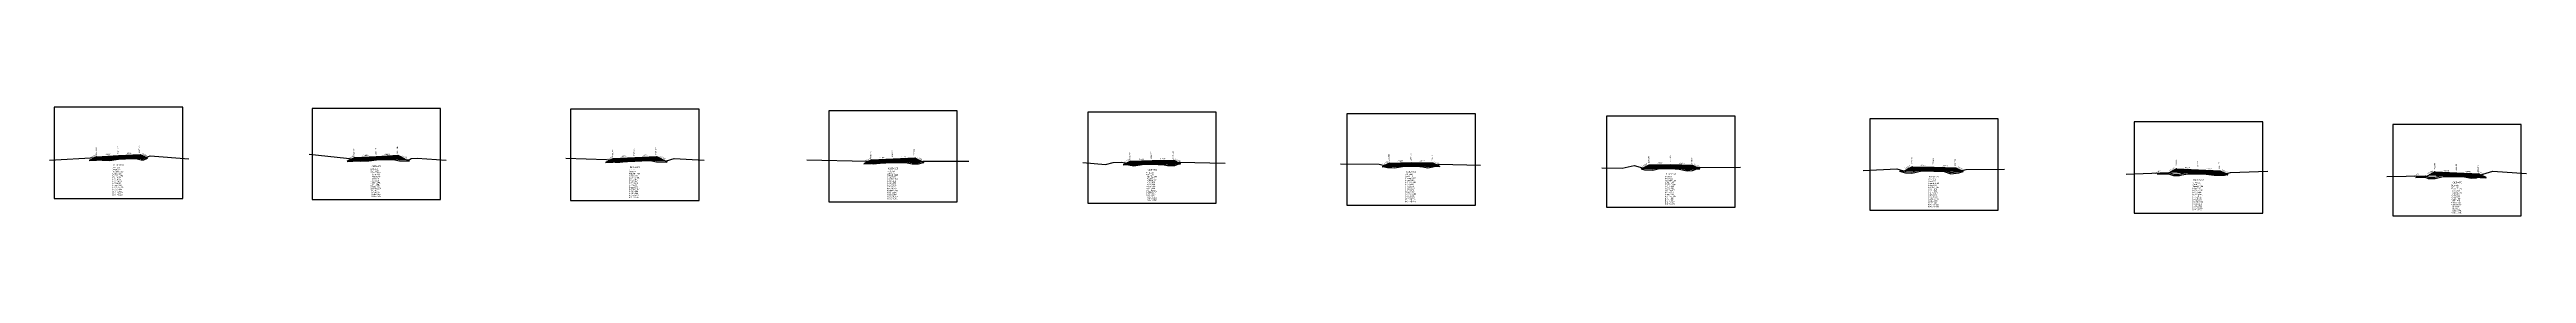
# Model space of a CAD drawing. Extents: x -7 to 78429, y 1189 to 1262.
# Drawn here: x 47236 to 47809, y 1224 to 1249 of the extents above; entities that cross this region are included whole.
import ezdxf
from ezdxf.enums import TextEntityAlignment as Align

# ---------------------------------------------------------------- set-up
doc = ezdxf.new("R2010")
doc.units = 0

msp = doc.modelspace()

# ---------------------------------------------------------------- linework, layer by layer
at = {"layer": 'A4_BORDER', "color": 7}
for points in [[(47237.439, 1227.829), (47267.139, 1227.829), (47267.139, 1248.829), (47237.439, 1248.829), (47237.439, 1227.829)], [(47297.043, 1227.563), (47326.743, 1227.563), (47326.743, 1248.563), (47297.043, 1248.563), (47297.043, 1227.563)], [(47356.805, 1227.349), (47386.505, 1227.349), (47386.505, 1248.349), (47356.805, 1248.349), (47356.805, 1227.349)], [(47416.526, 1227.033), (47446.226, 1227.033), (47446.226, 1248.033), (47416.526, 1248.033), (47416.526, 1227.033)], [(47476.389, 1226.707), (47506.089, 1226.707), (47506.089, 1247.707), (47476.389, 1247.707), (47476.389, 1226.707)], [(47536.307, 1226.281), (47566.007, 1226.281), (47566.007, 1247.281), (47536.307, 1247.281), (47536.307, 1226.281)], [(47596.333, 1225.767), (47626.033, 1225.767), (47626.033, 1246.767), (47596.333, 1246.767), (47596.333, 1225.767)], [(47657.201, 1225.14), (47686.901, 1225.14), (47686.901, 1246.14), (47657.201, 1246.14), (47657.201, 1225.14)], [(47718.322, 1224.431), (47748.022, 1224.431), (47748.022, 1245.431), (47718.322, 1245.431), (47718.322, 1224.431)], [(47778.086, 1223.809), (47807.786, 1223.809), (47807.786, 1244.809), (47778.086, 1244.809), (47778.086, 1223.809)]]:
    msp.add_lwpolyline(points, dxfattribs=at)
at = {"layer": 'CLEAR_GROUND', "color": 8}
for points in [[(47246.125, 1236.85), (47247.156, 1236.909), (47248.504, 1236.629), (47250.204, 1236.575), (47252.323, 1236.854), (47255.009, 1237.042), (47256.568, 1236.901), (47257.509, 1236.728), (47258.133, 1236.729), (47259.01, 1237.051)], [(47305.825, 1236.704), (47307.113, 1236.565), (47308.291, 1236.413), (47310.166, 1236.442), (47311.917, 1236.668), (47315.779, 1236.783), (47317.242, 1236.487), (47319.504, 1236.413)], [(47365.525, 1236.418), (47367.153, 1236.175), (47368.161, 1236.168), (47371.673, 1236.562), (47375.195, 1236.577), (47376.669, 1236.257), (47379.021, 1236.186), (47379.136, 1236.222)], [(47425.225, 1236.106), (47425.366, 1236.104), (47426.749, 1235.808), (47428.392, 1235.9), (47430.234, 1236.147), (47431.367, 1236.124), (47434.248, 1236.051), (47435.767, 1235.782), (47437.269, 1235.782), (47438.44, 1236.068), (47438.467, 1236.068)], [(47484.925, 1235.715), (47487.012, 1235.317), (47489.411, 1235.718), (47491.221, 1235.716), (47494.027, 1235.533), (47494.845, 1235.373), (47496.54, 1235.413), (47497.633, 1235.827), (47497.778, 1235.824)], [(47544.625, 1235.197), (47545.67, 1234.922), (47547.297, 1234.883), (47549.151, 1235.199), (47551.165, 1235.227), (47552.412, 1235.216), (47553.879, 1235.052), (47555.007, 1234.854), (47556.14, 1235.118), (47557.45, 1235.364)], [(47604.325, 1234.617), (47605.103, 1234.397), (47607.02, 1234.344), (47608.565, 1234.69), (47611.178, 1234.689), (47613.137, 1234.579), (47614.998, 1234.132), (47616.205, 1234.218), (47617.162, 1234.612), (47617.866, 1234.619)], [(47664.025, 1234.125), (47665.433, 1233.706), (47666.9, 1233.666), (47669.203, 1234.143), (47672.02, 1234.117), (47674.39, 1233.99), (47675.902, 1233.505), (47677.775, 1233.734), (47678.765, 1233.992)], [(47723.725, 1233.382), (47726.275, 1233.47), (47727.422, 1233.083), (47728.767, 1233.061), (47729.358, 1233.259), (47730.737, 1233.456), (47733.226, 1233.498), (47734.373, 1233.48), (47735.58, 1233.32), (47736.835, 1233.172), (47739.201, 1233.134), (47739.874, 1233.307)], [(47783.425, 1232.659), (47785.582, 1232.681), (47786.307, 1232.377), (47787.868, 1232.421), (47789.44, 1232.787), (47792.939, 1232.848), (47794.653, 1232.8), (47796.23, 1232.499), (47797.492, 1232.539), (47798.268, 1232.916), (47798.764, 1233.057)]]:
    msp.add_lwpolyline(points, dxfattribs=at)
at = {"layer": 'DESIGN_ROAD_TRIMMED', "color": 1}
for points in [[(47246.125, 1236.85), (47247.289, 1237.432), (47247.289, 1237.432), (47247.178, 1237.377), (47247.178, 1237.377), (47246.846, 1237.211), (47246.846, 1237.211), (47246.515, 1237.045), (47246.515, 1237.045), (47246.183, 1236.879), (47246.183, 1236.879), (47245.851, 1236.713), (47245.851, 1236.713), (47245.519, 1236.547), (47252.289, 1236.872), (47252.289, 1237.022), (47252.289, 1237.022), (47252.289, 1237.172), (47252.289, 1237.172), (47252.289, 1237.322), (47252.289, 1237.322), (47252.289, 1237.472), (47252.289, 1237.472), (47252.289, 1237.622), (47252.289, 1237.622), (47252.289, 1237.672), (47252.289, 1237.672), (47252.289, 1237.672), (47252.289, 1237.672), (47252.289, 1237.672), (47252.289, 1237.622), (47252.289, 1237.622), (47252.289, 1237.472), (47252.289, 1237.472), (47252.289, 1237.322), (47252.289, 1237.322), (47252.289, 1237.172), (47252.289, 1237.172), (47252.289, 1237.022), (47252.289, 1237.022), (47252.289, 1236.872), (47258.749, 1237.182), (47258.475, 1237.319), (47258.475, 1237.319), (47258.201, 1237.456), (47258.201, 1237.456), (47257.928, 1237.593), (47257.928, 1237.593), (47257.654, 1237.73), (47257.654, 1237.73), (47257.38, 1237.866), (47257.38, 1237.866), (47257.289, 1237.912), (47257.289, 1237.912), (47259.01, 1237.051)], [(47305.825, 1236.704), (47306.893, 1237.238), (47306.893, 1237.238), (47306.782, 1237.183), (47306.782, 1237.183), (47306.451, 1237.017), (47306.451, 1237.017), (47306.119, 1236.851), (47306.119, 1236.851), (47305.787, 1236.685), (47305.787, 1236.685), (47305.455, 1236.519), (47305.455, 1236.519), (47305.123, 1236.353), (47311.893, 1236.678), (47311.893, 1236.828), (47311.893, 1236.828), (47311.893, 1236.978), (47311.893, 1236.978), (47311.893, 1237.128), (47311.893, 1237.128), (47311.893, 1237.278), (47311.893, 1237.278), (47311.893, 1237.428), (47311.893, 1237.428), (47311.893, 1237.478), (47311.893, 1237.478), (47311.893, 1237.478), (47311.893, 1237.478), (47311.893, 1237.478), (47311.893, 1237.428), (47311.893, 1237.428), (47311.893, 1237.278), (47311.893, 1237.278), (47311.893, 1237.128), (47311.893, 1237.128), (47311.893, 1236.978), (47311.893, 1236.978), (47311.893, 1236.828), (47311.893, 1236.828), (47311.893, 1236.678), (47318.353, 1236.988), (47318.079, 1237.125), (47318.079, 1237.125), (47317.805, 1237.262), (47317.805, 1237.262), (47317.532, 1237.399), (47317.532, 1237.399), (47317.258, 1237.536), (47317.258, 1237.536), (47316.984, 1237.672), (47316.984, 1237.672), (47316.893, 1237.718), (47316.893, 1237.718), (47319.504, 1236.413)], [(47365.525, 1236.418), (47366.655, 1236.983), (47366.655, 1236.983), (47366.544, 1236.928), (47366.544, 1236.928), (47366.212, 1236.762), (47366.212, 1236.762), (47365.88, 1236.596), (47365.88, 1236.596), (47365.548, 1236.43), (47365.548, 1236.43), (47365.217, 1236.264), (47365.217, 1236.264), (47364.885, 1236.098), (47371.655, 1236.423), (47371.655, 1236.573), (47371.655, 1236.573), (47371.655, 1236.723), (47371.655, 1236.723), (47371.655, 1236.873), (47371.655, 1236.873), (47371.655, 1237.023), (47371.655, 1237.023), (47371.655, 1237.173), (47371.655, 1237.173), (47371.655, 1237.223), (47371.655, 1237.223), (47371.655, 1237.223), (47371.655, 1237.223), (47371.655, 1237.223), (47371.655, 1237.173), (47371.655, 1237.173), (47371.655, 1237.023), (47371.655, 1237.023), (47371.655, 1236.873), (47371.655, 1236.873), (47371.655, 1236.723), (47371.655, 1236.723), (47371.655, 1236.573), (47371.655, 1236.573), (47371.655, 1236.423), (47378.114, 1236.733), (47377.841, 1236.87), (47377.841, 1236.87), (47377.567, 1237.007), (47377.567, 1237.007), (47377.293, 1237.144), (47377.293, 1237.144), (47377.02, 1237.281), (47377.02, 1237.281), (47376.746, 1237.417), (47376.746, 1237.417), (47376.655, 1237.463), (47376.655, 1237.463), (47379.136, 1236.222)], [(47425.225, 1236.106), (47426.376, 1236.682), (47426.376, 1236.682), (47426.266, 1236.627), (47426.266, 1236.627), (47425.936, 1236.462), (47425.936, 1236.462), (47425.606, 1236.297), (47425.606, 1236.297), (47425.277, 1236.132), (47425.277, 1236.132), (47424.947, 1235.967), (47424.947, 1235.967), (47424.618, 1235.803), (47431.376, 1236.106), (47431.376, 1236.256), (47431.376, 1236.256), (47431.376, 1236.406), (47431.376, 1236.406), (47431.376, 1236.556), (47431.376, 1236.556), (47431.376, 1236.706), (47431.376, 1236.706), (47431.376, 1236.856), (47431.376, 1236.856), (47431.376, 1236.906), (47431.376, 1236.906), (47431.376, 1236.906), (47431.376, 1236.906), (47431.376, 1236.906), (47431.376, 1236.856), (47431.376, 1236.856), (47431.376, 1236.706), (47431.376, 1236.706), (47431.376, 1236.556), (47431.376, 1236.556), (47431.376, 1236.406), (47431.376, 1236.406), (47431.376, 1236.256), (47431.376, 1236.256), (47431.376, 1236.106), (47437.853, 1236.375), (47437.576, 1236.513), (47437.576, 1236.513), (47437.299, 1236.652), (47437.299, 1236.652), (47437.022, 1236.79), (47437.022, 1236.79), (47436.745, 1236.929), (47436.745, 1236.929), (47436.468, 1237.067), (47436.468, 1237.067), (47436.376, 1237.113), (47436.376, 1237.113), (47438.467, 1236.068)], [(47484.925, 1235.715), (47484.853, 1235.678), (47484.853, 1235.678), (47484.533, 1235.518), (47491.239, 1235.728), (47491.239, 1235.878), (47491.239, 1235.878), (47491.239, 1236.028), (47491.239, 1236.028), (47491.239, 1236.178), (47491.239, 1236.178), (47491.239, 1236.328), (47491.239, 1236.328), (47491.239, 1236.478), (47491.239, 1236.478), (47491.239, 1236.528), (47491.239, 1236.528), (47491.239, 1236.528), (47491.239, 1236.528), (47491.239, 1236.528), (47491.239, 1236.478), (47491.239, 1236.478), (47491.239, 1236.328), (47491.239, 1236.328), (47491.239, 1236.178), (47491.239, 1236.178), (47491.239, 1236.028), (47491.239, 1236.028), (47491.239, 1235.878), (47491.239, 1235.878), (47491.239, 1235.728), (47497.799, 1235.814), (47497.506, 1235.96), (47497.506, 1235.96), (47497.214, 1236.106), (47497.214, 1236.106), (47496.922, 1236.252), (47496.922, 1236.252), (47496.629, 1236.398), (47496.629, 1236.398), (47496.337, 1236.544), (47496.337, 1236.544), (47496.239, 1236.593), (47496.239, 1236.593), (47497.778, 1235.824)], [(47544.625, 1235.197), (47546.157, 1235.963), (47546.157, 1235.963), (47546.051, 1235.91), (47546.051, 1235.91), (47545.735, 1235.752), (47545.735, 1235.752), (47545.42, 1235.595), (47545.42, 1235.595), (47545.104, 1235.437), (47545.104, 1235.437), (47544.788, 1235.279), (47544.788, 1235.279), (47544.472, 1235.121), (47551.157, 1235.288), (47551.157, 1235.438), (47551.157, 1235.438), (47551.157, 1235.588), (47551.157, 1235.588), (47551.157, 1235.738), (47551.157, 1235.738), (47551.157, 1235.888), (47551.157, 1235.888), (47551.157, 1236.038), (47551.157, 1236.038), (47551.157, 1236.088), (47551.157, 1236.088), (47551.157, 1236.088), (47551.157, 1236.088), (47551.157, 1236.088), (47551.157, 1236.038), (47551.157, 1236.038), (47551.157, 1235.888), (47551.157, 1235.888), (47551.157, 1235.738), (47551.157, 1235.738), (47551.157, 1235.588), (47551.157, 1235.588), (47551.157, 1235.438), (47551.157, 1235.438), (47551.157, 1235.288), (47557.807, 1235.185), (47557.498, 1235.34), (47557.498, 1235.34), (47557.188, 1235.495), (47557.188, 1235.495), (47556.879, 1235.65), (47556.879, 1235.65), (47556.569, 1235.805), (47556.569, 1235.805), (47556.26, 1235.959), (47556.26, 1235.959), (47556.157, 1236.011), (47556.157, 1236.011), (47557.45, 1235.364)], [(47604.325, 1234.617), (47606.183, 1235.546), (47606.183, 1235.546), (47606.081, 1235.495), (47606.081, 1235.495), (47605.776, 1235.342), (47605.776, 1235.342), (47605.471, 1235.19), (47605.471, 1235.19), (47605.166, 1235.037), (47605.166, 1235.037), (47604.861, 1234.885), (47604.861, 1234.885), (47604.556, 1234.732), (47611.183, 1234.786), (47611.183, 1234.936), (47611.183, 1234.936), (47611.183, 1235.086), (47611.183, 1235.086), (47611.183, 1235.236), (47611.183, 1235.236), (47611.183, 1235.386), (47611.183, 1235.386), (47611.183, 1235.536), (47611.183, 1235.536), (47611.183, 1235.586), (47611.183, 1235.586), (47611.183, 1235.586), (47611.183, 1235.586), (47611.183, 1235.586), (47611.183, 1235.536), (47611.183, 1235.536), (47611.183, 1235.386), (47611.183, 1235.386), (47611.183, 1235.236), (47611.183, 1235.236), (47611.183, 1235.086), (47611.183, 1235.086), (47611.183, 1234.936), (47611.183, 1234.936), (47611.183, 1234.786), (47617.867, 1234.619), (47617.551, 1234.777), (47617.551, 1234.777), (47617.235, 1234.935), (47617.235, 1234.935), (47616.919, 1235.093), (47616.919, 1235.093), (47616.604, 1235.25), (47616.604, 1235.25), (47616.288, 1235.408), (47616.288, 1235.408), (47616.183, 1235.461), (47616.183, 1235.461), (47617.866, 1234.619)], [(47664.025, 1234.125), (47665.051, 1234.125), (47667.051, 1235.125), (47667.051, 1235.125), (47666.955, 1235.077), (47666.955, 1235.077), (47666.666, 1234.933), (47666.666, 1234.933), (47666.378, 1234.789), (47666.378, 1234.789), (47666.09, 1234.645), (47666.09, 1234.645), (47665.802, 1234.5), (47665.802, 1234.5), (47665.513, 1234.356), (47672.051, 1234.223), (47672.051, 1234.373), (47672.051, 1234.373), (47672.051, 1234.523), (47672.051, 1234.523), (47672.051, 1234.673), (47672.051, 1234.673), (47672.051, 1234.823), (47672.051, 1234.823), (47672.051, 1234.973), (47672.051, 1234.973), (47672.051, 1235.023), (47672.051, 1235.023), (47672.051, 1235.023), (47672.051, 1235.023), (47672.051, 1235.023), (47672.051, 1234.973), (47672.051, 1234.973), (47672.051, 1234.823), (47672.051, 1234.823), (47672.051, 1234.673), (47672.051, 1234.673), (47672.051, 1234.523), (47672.051, 1234.523), (47672.051, 1234.373), (47672.051, 1234.373), (47672.051, 1234.223), (47678.77, 1233.989), (47678.448, 1234.151), (47678.448, 1234.151), (47678.125, 1234.312), (47678.125, 1234.312), (47677.803, 1234.473), (47677.803, 1234.473), (47677.481, 1234.634), (47677.481, 1234.634), (47677.158, 1234.795), (47677.158, 1234.795), (47677.051, 1234.849), (47677.051, 1234.849), (47678.765, 1233.992)], [(47723.725, 1233.382), (47724.172, 1233.638), (47726.172, 1233.638), (47728.172, 1234.638), (47728.172, 1234.638), (47728.081, 1234.592), (47728.081, 1234.592), (47727.807, 1234.456), (47727.807, 1234.456), (47727.534, 1234.319), (47727.534, 1234.319), (47727.26, 1234.182), (47727.26, 1234.182), (47726.986, 1234.045), (47726.986, 1234.045), (47726.713, 1233.908), (47733.172, 1233.598), (47733.172, 1233.748), (47733.172, 1233.748), (47733.172, 1233.898), (47733.172, 1233.898), (47733.172, 1234.048), (47733.172, 1234.048), (47733.172, 1234.198), (47733.172, 1234.198), (47733.172, 1234.348), (47733.172, 1234.348), (47733.172, 1234.398), (47733.172, 1234.398), (47733.172, 1234.398), (47733.172, 1234.398), (47733.172, 1234.398), (47733.172, 1234.348), (47733.172, 1234.348), (47733.172, 1234.198), (47733.172, 1234.198), (47733.172, 1234.048), (47733.172, 1234.048), (47733.172, 1233.898), (47733.172, 1233.898), (47733.172, 1233.748), (47733.172, 1233.748), (47733.172, 1233.598), (47739.942, 1233.273), (47739.61, 1233.439), (47739.61, 1233.439), (47739.279, 1233.605), (47739.279, 1233.605), (47738.947, 1233.771), (47738.947, 1233.771), (47738.615, 1233.937), (47738.615, 1233.937), (47738.283, 1234.103), (47738.283, 1234.103), (47738.172, 1234.158), (47738.172, 1234.158), (47739.874, 1233.307)], [(47783.425, 1232.659), (47783.936, 1232.951), (47785.936, 1232.951), (47787.936, 1233.951), (47787.936, 1233.951), (47787.844, 1233.905), (47787.844, 1233.905), (47787.571, 1233.769), (47787.571, 1233.769), (47787.297, 1233.632), (47787.297, 1233.632), (47787.023, 1233.495), (47787.023, 1233.495), (47786.75, 1233.358), (47786.75, 1233.358), (47786.476, 1233.221), (47792.936, 1232.911), (47792.936, 1233.061), (47792.936, 1233.061), (47792.936, 1233.211), (47792.936, 1233.211), (47792.936, 1233.361), (47792.936, 1233.361), (47792.936, 1233.511), (47792.936, 1233.511), (47792.936, 1233.661), (47792.936, 1233.661), (47792.936, 1233.711), (47792.936, 1233.711), (47792.936, 1233.711), (47792.936, 1233.711), (47792.936, 1233.711), (47792.936, 1233.661), (47792.936, 1233.661), (47792.936, 1233.511), (47792.936, 1233.511), (47792.936, 1233.361), (47792.936, 1233.361), (47792.936, 1233.211), (47792.936, 1233.211), (47792.936, 1233.061), (47792.936, 1233.061), (47792.936, 1232.911), (47799.706, 1232.586), (47799.374, 1232.752), (47799.374, 1232.752), (47799.042, 1232.918), (47799.042, 1232.918), (47798.71, 1233.084), (47798.71, 1233.084), (47798.378, 1233.25), (47798.378, 1233.25), (47798.046, 1233.416), (47798.046, 1233.416), (47797.936, 1233.471), (47797.936, 1233.471), (47798.764, 1233.057)]]:
    msp.add_lwpolyline(points, dxfattribs=at)
at = {"layer": 'FINISHED_ROAD', "color": 2}
for points in [[(47247.289, 1237.432), (47247.289, 1237.432), (47252.289, 1237.672), (47257.289, 1237.912), (47257.289, 1237.912)], [(47306.893, 1237.238), (47306.893, 1237.238), (47311.893, 1237.478), (47316.893, 1237.718), (47316.893, 1237.718)], [(47366.655, 1236.983), (47366.655, 1236.983), (47371.655, 1237.223), (47376.655, 1237.463), (47376.655, 1237.463)], [(47426.376, 1236.682), (47426.376, 1236.682), (47431.376, 1236.906), (47436.376, 1237.113), (47436.376, 1237.113)], [(47486.239, 1236.372), (47486.239, 1236.372), (47491.239, 1236.528), (47496.239, 1236.593), (47496.239, 1236.593)], [(47546.157, 1235.963), (47546.157, 1235.963), (47551.157, 1236.088), (47556.157, 1236.011), (47556.157, 1236.011)], [(47606.183, 1235.546), (47606.183, 1235.546), (47611.183, 1235.586), (47616.183, 1235.461), (47616.183, 1235.461)], [(47665.051, 1234.125), (47667.051, 1235.125), (47667.051, 1235.125), (47672.051, 1235.023), (47677.051, 1234.849), (47677.051, 1234.849)], [(47724.172, 1233.638), (47726.172, 1233.638), (47728.172, 1234.638), (47728.172, 1234.638), (47733.172, 1234.398), (47738.172, 1234.158), (47738.172, 1234.158)], [(47783.936, 1232.951), (47785.936, 1232.951), (47787.936, 1233.951), (47787.936, 1233.951), (47792.936, 1233.711), (47797.936, 1233.471), (47797.936, 1233.471)]]:
    msp.add_lwpolyline(points, dxfattribs=at)
at = {"layer": 'LAYER_0', "color": 4}
for points in [[(47247.289, 1237.432), (47247.178, 1237.377), (47252.289, 1237.622), (47252.289, 1237.672)], [(47306.893, 1237.238), (47306.782, 1237.183), (47311.893, 1237.428), (47311.893, 1237.478)], [(47366.655, 1236.983), (47366.544, 1236.928), (47371.655, 1237.173), (47371.655, 1237.223)], [(47426.376, 1236.682), (47426.266, 1236.627), (47431.376, 1236.856), (47431.376, 1236.906)], [(47486.239, 1236.372), (47486.133, 1236.318), (47491.239, 1236.478), (47491.239, 1236.528)], [(47546.157, 1235.963), (47546.051, 1235.91), (47551.157, 1236.038), (47551.157, 1236.088)], [(47606.183, 1235.546), (47606.081, 1235.495), (47611.183, 1235.536), (47611.183, 1235.586)], [(47667.051, 1235.125), (47666.955, 1235.077), (47672.051, 1234.973), (47672.051, 1235.023)], [(47728.172, 1234.638), (47728.081, 1234.592), (47733.172, 1234.348), (47733.172, 1234.398)], [(47787.936, 1233.951), (47787.844, 1233.905), (47792.936, 1233.661), (47792.936, 1233.711)]]:
    msp.add_lwpolyline(points, dxfattribs=at)
at = {"layer": 'LAYER_1', "color": 4}
for points in [[(47247.178, 1237.377), (47246.846, 1237.211), (47252.289, 1237.472), (47252.289, 1237.622)], [(47306.782, 1237.183), (47306.451, 1237.017), (47311.893, 1237.278), (47311.893, 1237.428)], [(47366.544, 1236.928), (47366.212, 1236.762), (47371.655, 1237.023), (47371.655, 1237.173)], [(47426.266, 1236.627), (47425.936, 1236.462), (47431.376, 1236.706), (47431.376, 1236.856)], [(47486.133, 1236.318), (47485.813, 1236.158), (47491.239, 1236.328), (47491.239, 1236.478)], [(47546.051, 1235.91), (47545.735, 1235.752), (47551.157, 1235.888), (47551.157, 1236.038)], [(47606.081, 1235.495), (47605.776, 1235.342), (47611.183, 1235.386), (47611.183, 1235.536)], [(47666.955, 1235.077), (47666.666, 1234.933), (47672.051, 1234.823), (47672.051, 1234.973)], [(47728.081, 1234.592), (47727.807, 1234.456), (47733.172, 1234.198), (47733.172, 1234.348)], [(47787.844, 1233.905), (47787.571, 1233.769), (47792.936, 1233.511), (47792.936, 1233.661)]]:
    msp.add_lwpolyline(points, dxfattribs=at)
at = {"layer": 'LAYER_10', "color": 6}
for points in [[(47258.201, 1237.456), (47258.475, 1237.319), (47252.289, 1237.022), (47252.289, 1237.172)], [(47317.805, 1237.262), (47318.079, 1237.125), (47311.893, 1236.828), (47311.893, 1236.978)], [(47377.567, 1237.007), (47377.841, 1236.87), (47371.655, 1236.573), (47371.655, 1236.723)], [(47437.299, 1236.652), (47437.576, 1236.513), (47431.376, 1236.256), (47431.376, 1236.406)], [(47497.214, 1236.106), (47497.506, 1235.96), (47491.239, 1235.878), (47491.239, 1236.028)], [(47557.188, 1235.495), (47557.498, 1235.34), (47551.157, 1235.438), (47551.157, 1235.588)], [(47617.235, 1234.935), (47617.551, 1234.777), (47611.183, 1234.936), (47611.183, 1235.086)], [(47678.125, 1234.312), (47678.448, 1234.151), (47672.051, 1234.373), (47672.051, 1234.523)], [(47739.279, 1233.605), (47739.61, 1233.439), (47733.172, 1233.748), (47733.172, 1233.898)], [(47799.042, 1232.918), (47799.374, 1232.752), (47792.936, 1233.061), (47792.936, 1233.211)]]:
    msp.add_lwpolyline(points, dxfattribs=at)
at = {"layer": 'LAYER_11', "color": 6}
for points in [[(47258.475, 1237.319), (47258.749, 1237.182), (47252.289, 1236.872), (47252.289, 1237.022)], [(47318.079, 1237.125), (47318.353, 1236.988), (47311.893, 1236.678), (47311.893, 1236.828)], [(47377.841, 1236.87), (47378.114, 1236.733), (47371.655, 1236.423), (47371.655, 1236.573)], [(47437.576, 1236.513), (47437.853, 1236.375), (47431.376, 1236.106), (47431.376, 1236.256)], [(47497.506, 1235.96), (47497.799, 1235.814), (47491.239, 1235.728), (47491.239, 1235.878)], [(47557.498, 1235.34), (47557.807, 1235.185), (47551.157, 1235.288), (47551.157, 1235.438)], [(47617.551, 1234.777), (47617.867, 1234.619), (47611.183, 1234.786), (47611.183, 1234.936)], [(47678.448, 1234.151), (47678.77, 1233.989), (47672.051, 1234.223), (47672.051, 1234.373)], [(47739.61, 1233.439), (47739.942, 1233.273), (47733.172, 1233.598), (47733.172, 1233.748)], [(47799.374, 1232.752), (47799.706, 1232.586), (47792.936, 1232.911), (47792.936, 1233.061)]]:
    msp.add_lwpolyline(points, dxfattribs=at)
at = {"layer": 'LAYER_2', "color": 4}
for points in [[(47246.846, 1237.211), (47246.515, 1237.045), (47252.289, 1237.322), (47252.289, 1237.472)], [(47306.451, 1237.017), (47306.119, 1236.851), (47311.893, 1237.128), (47311.893, 1237.278)], [(47366.212, 1236.762), (47365.88, 1236.596), (47371.655, 1236.873), (47371.655, 1237.023)], [(47425.936, 1236.462), (47425.606, 1236.297), (47431.376, 1236.556), (47431.376, 1236.706)], [(47485.813, 1236.158), (47485.493, 1235.998), (47491.239, 1236.178), (47491.239, 1236.328)], [(47545.735, 1235.752), (47545.42, 1235.595), (47551.157, 1235.738), (47551.157, 1235.888)], [(47605.776, 1235.342), (47605.471, 1235.19), (47611.183, 1235.236), (47611.183, 1235.386)], [(47666.666, 1234.933), (47666.378, 1234.789), (47672.051, 1234.673), (47672.051, 1234.823)], [(47727.807, 1234.456), (47727.534, 1234.319), (47733.172, 1234.048), (47733.172, 1234.198)], [(47787.571, 1233.769), (47787.297, 1233.632), (47792.936, 1233.361), (47792.936, 1233.511)]]:
    msp.add_lwpolyline(points, dxfattribs=at)
at = {"layer": 'LAYER_3', "color": 4}
for points in [[(47246.515, 1237.045), (47246.183, 1236.879), (47252.289, 1237.172), (47252.289, 1237.322)], [(47306.119, 1236.851), (47305.787, 1236.685), (47311.893, 1236.978), (47311.893, 1237.128)], [(47365.88, 1236.596), (47365.548, 1236.43), (47371.655, 1236.723), (47371.655, 1236.873)], [(47425.606, 1236.297), (47425.277, 1236.132), (47431.376, 1236.406), (47431.376, 1236.556)], [(47485.493, 1235.998), (47485.173, 1235.838), (47491.239, 1236.028), (47491.239, 1236.178)], [(47545.42, 1235.595), (47545.104, 1235.437), (47551.157, 1235.588), (47551.157, 1235.738)], [(47605.471, 1235.19), (47605.166, 1235.037), (47611.183, 1235.086), (47611.183, 1235.236)], [(47666.378, 1234.789), (47666.09, 1234.645), (47672.051, 1234.523), (47672.051, 1234.673)], [(47727.534, 1234.319), (47727.26, 1234.182), (47733.172, 1233.898), (47733.172, 1234.048)], [(47787.297, 1233.632), (47787.023, 1233.495), (47792.936, 1233.211), (47792.936, 1233.361)]]:
    msp.add_lwpolyline(points, dxfattribs=at)
at = {"layer": 'LAYER_4', "color": 4}
for points in [[(47246.183, 1236.879), (47245.851, 1236.713), (47252.289, 1237.022), (47252.289, 1237.172)], [(47305.787, 1236.685), (47305.455, 1236.519), (47311.893, 1236.828), (47311.893, 1236.978)], [(47365.548, 1236.43), (47365.217, 1236.264), (47371.655, 1236.573), (47371.655, 1236.723)], [(47425.277, 1236.132), (47424.947, 1235.967), (47431.376, 1236.256), (47431.376, 1236.406)], [(47485.173, 1235.838), (47484.853, 1235.678), (47491.239, 1235.878), (47491.239, 1236.028)], [(47545.104, 1235.437), (47544.788, 1235.279), (47551.157, 1235.438), (47551.157, 1235.588)], [(47605.166, 1235.037), (47604.861, 1234.885), (47611.183, 1234.936), (47611.183, 1235.086)], [(47666.09, 1234.645), (47665.802, 1234.5), (47672.051, 1234.373), (47672.051, 1234.523)], [(47727.26, 1234.182), (47726.986, 1234.045), (47733.172, 1233.748), (47733.172, 1233.898)], [(47787.023, 1233.495), (47786.75, 1233.358), (47792.936, 1233.061), (47792.936, 1233.211)]]:
    msp.add_lwpolyline(points, dxfattribs=at)
at = {"layer": 'LAYER_5', "color": 4}
for points in [[(47245.851, 1236.713), (47245.519, 1236.547), (47252.289, 1236.872), (47252.289, 1237.022)], [(47305.455, 1236.519), (47305.123, 1236.353), (47311.893, 1236.678), (47311.893, 1236.828)], [(47365.217, 1236.264), (47364.885, 1236.098), (47371.655, 1236.423), (47371.655, 1236.573)], [(47424.947, 1235.967), (47424.618, 1235.803), (47431.376, 1236.106), (47431.376, 1236.256)], [(47484.853, 1235.678), (47484.533, 1235.518), (47491.239, 1235.728), (47491.239, 1235.878)], [(47544.788, 1235.279), (47544.472, 1235.121), (47551.157, 1235.288), (47551.157, 1235.438)], [(47604.861, 1234.885), (47604.556, 1234.732), (47611.183, 1234.786), (47611.183, 1234.936)], [(47665.802, 1234.5), (47665.513, 1234.356), (47672.051, 1234.223), (47672.051, 1234.373)], [(47726.986, 1234.045), (47726.713, 1233.908), (47733.172, 1233.598), (47733.172, 1233.748)], [(47786.75, 1233.358), (47786.476, 1233.221), (47792.936, 1232.911), (47792.936, 1233.061)]]:
    msp.add_lwpolyline(points, dxfattribs=at)
at = {"layer": 'LAYER_6', "color": 6}
for points in [[(47257.289, 1237.912), (47257.38, 1237.866), (47252.289, 1237.622), (47252.289, 1237.672)], [(47316.893, 1237.718), (47316.984, 1237.672), (47311.893, 1237.428), (47311.893, 1237.478)], [(47376.655, 1237.463), (47376.746, 1237.417), (47371.655, 1237.173), (47371.655, 1237.223)], [(47436.376, 1237.113), (47436.468, 1237.067), (47431.376, 1236.856), (47431.376, 1236.906)], [(47496.239, 1236.593), (47496.337, 1236.544), (47491.239, 1236.478), (47491.239, 1236.528)], [(47556.157, 1236.011), (47556.26, 1235.959), (47551.157, 1236.038), (47551.157, 1236.088)], [(47616.183, 1235.461), (47616.288, 1235.408), (47611.183, 1235.536), (47611.183, 1235.586)], [(47677.051, 1234.849), (47677.158, 1234.795), (47672.051, 1234.973), (47672.051, 1235.023)], [(47738.172, 1234.158), (47738.283, 1234.103), (47733.172, 1234.348), (47733.172, 1234.398)], [(47797.936, 1233.471), (47798.046, 1233.416), (47792.936, 1233.661), (47792.936, 1233.711)]]:
    msp.add_lwpolyline(points, dxfattribs=at)
at = {"layer": 'LAYER_7', "color": 6}
for points in [[(47257.38, 1237.866), (47257.654, 1237.73), (47252.289, 1237.472), (47252.289, 1237.622)], [(47316.984, 1237.672), (47317.258, 1237.536), (47311.893, 1237.278), (47311.893, 1237.428)], [(47376.746, 1237.417), (47377.02, 1237.281), (47371.655, 1237.023), (47371.655, 1237.173)], [(47436.468, 1237.067), (47436.745, 1236.929), (47431.376, 1236.706), (47431.376, 1236.856)], [(47496.337, 1236.544), (47496.629, 1236.398), (47491.239, 1236.328), (47491.239, 1236.478)], [(47556.26, 1235.959), (47556.569, 1235.805), (47551.157, 1235.888), (47551.157, 1236.038)], [(47616.288, 1235.408), (47616.604, 1235.25), (47611.183, 1235.386), (47611.183, 1235.536)], [(47677.158, 1234.795), (47677.481, 1234.634), (47672.051, 1234.823), (47672.051, 1234.973)], [(47738.283, 1234.103), (47738.615, 1233.937), (47733.172, 1234.198), (47733.172, 1234.348)], [(47798.046, 1233.416), (47798.378, 1233.25), (47792.936, 1233.511), (47792.936, 1233.661)]]:
    msp.add_lwpolyline(points, dxfattribs=at)
at = {"layer": 'LAYER_8', "color": 6}
for points in [[(47257.654, 1237.73), (47257.928, 1237.593), (47252.289, 1237.322), (47252.289, 1237.472)], [(47317.258, 1237.536), (47317.532, 1237.399), (47311.893, 1237.128), (47311.893, 1237.278)], [(47377.02, 1237.281), (47377.293, 1237.144), (47371.655, 1236.873), (47371.655, 1237.023)], [(47436.745, 1236.929), (47437.022, 1236.79), (47431.376, 1236.556), (47431.376, 1236.706)], [(47496.629, 1236.398), (47496.922, 1236.252), (47491.239, 1236.178), (47491.239, 1236.328)], [(47556.569, 1235.805), (47556.879, 1235.65), (47551.157, 1235.738), (47551.157, 1235.888)], [(47616.604, 1235.25), (47616.919, 1235.093), (47611.183, 1235.236), (47611.183, 1235.386)], [(47677.481, 1234.634), (47677.803, 1234.473), (47672.051, 1234.673), (47672.051, 1234.823)], [(47738.615, 1233.937), (47738.947, 1233.771), (47733.172, 1234.048), (47733.172, 1234.198)], [(47798.378, 1233.25), (47798.71, 1233.084), (47792.936, 1233.361), (47792.936, 1233.511)]]:
    msp.add_lwpolyline(points, dxfattribs=at)
at = {"layer": 'LAYER_9', "color": 6}
for points in [[(47257.928, 1237.593), (47258.201, 1237.456), (47252.289, 1237.172), (47252.289, 1237.322)], [(47317.532, 1237.399), (47317.805, 1237.262), (47311.893, 1236.978), (47311.893, 1237.128)], [(47377.293, 1237.144), (47377.567, 1237.007), (47371.655, 1236.723), (47371.655, 1236.873)], [(47437.022, 1236.79), (47437.299, 1236.652), (47431.376, 1236.406), (47431.376, 1236.556)], [(47496.922, 1236.252), (47497.214, 1236.106), (47491.239, 1236.028), (47491.239, 1236.178)], [(47556.879, 1235.65), (47557.188, 1235.495), (47551.157, 1235.588), (47551.157, 1235.738)], [(47616.919, 1235.093), (47617.235, 1234.935), (47611.183, 1235.086), (47611.183, 1235.236)], [(47677.803, 1234.473), (47678.125, 1234.312), (47672.051, 1234.523), (47672.051, 1234.673)], [(47738.947, 1233.771), (47739.279, 1233.605), (47733.172, 1233.898), (47733.172, 1234.048)], [(47798.71, 1233.084), (47799.042, 1232.918), (47792.936, 1233.211), (47792.936, 1233.361)]]:
    msp.add_lwpolyline(points, dxfattribs=at)
at = {"layer": 'NATURAL_GROUND', "color": 3}
for points in [[(47236.346, 1236.596), (47247.178, 1237.21), (47248.54, 1236.928), (47250.189, 1236.875), (47252.293, 1237.153), (47255.012, 1237.342), (47256.609, 1237.198), (47257.536, 1237.028), (47258.08, 1237.028), (47259.649, 1237.606), (47268.578, 1236.963)], [(47296.35, 1238.028), (47307.148, 1236.863), (47308.308, 1236.714), (47310.144, 1236.742), (47311.893, 1236.967), (47315.805, 1237.084), (47317.277, 1236.786), (47319.461, 1236.714), (47319.952, 1236.974), (47321.369, 1237.087), (47328.073, 1236.611)], [(47355.745, 1237.083), (47365.12, 1236.782), (47367.177, 1236.474), (47368.146, 1236.468), (47371.656, 1236.862), (47375.227, 1236.877), (47376.706, 1236.556), (47378.98, 1236.487), (47380.764, 1237.045), (47387.729, 1236.604)], [(47411.466, 1236.673), (47425.401, 1236.403), (47426.773, 1236.109), (47428.364, 1236.198), (47430.218, 1236.448), (47431.374, 1236.424), (47434.279, 1236.351), (47435.794, 1236.082), (47437.233, 1236.082), (47438.404, 1236.368), (47448.921, 1236.399)], [(47475.22, 1236.125), (47480.498, 1235.648), (47482.253, 1236.121), (47484.207, 1236.157), (47487.015, 1235.621), (47489.386, 1236.018), (47491.23, 1236.016), (47494.065, 1235.831), (47494.87, 1235.674), (47496.481, 1235.712), (47497.58, 1236.128), (47508.113, 1235.937)], [(47534.852, 1235.757), (47543.756, 1235.737), (47545.713, 1235.221), (47547.276, 1235.183), (47549.124, 1235.499), (47551.165, 1235.527), (47552.43, 1235.516), (47553.922, 1235.349), (47554.999, 1235.16), (47556.079, 1235.412), (47557.593, 1235.696), (47567.17, 1235.473)], [(47595.254, 1234.881), (47599.956, 1234.78), (47602.688, 1235.391), (47605.149, 1234.696), (47606.991, 1234.645), (47608.532, 1234.99), (47611.187, 1234.989), (47613.181, 1234.877), (47615.023, 1234.435), (47616.136, 1234.514), (47617.102, 1234.912), (47627.266, 1235.016)], [(47655.631, 1234.213), (47663.462, 1234.606), (47665.481, 1234.004), (47666.874, 1233.967), (47669.174, 1234.443), (47672.03, 1234.417), (47674.445, 1234.287), (47675.931, 1233.811), (47677.719, 1234.029), (47679.472, 1234.486), (47688.323, 1234.587)], [(47716.485, 1233.433), (47726.319, 1233.772), (47727.473, 1233.382), (47728.72, 1233.362), (47729.288, 1233.552), (47730.713, 1233.755), (47733.225, 1233.798), (47734.395, 1233.78), (47735.617, 1233.618), (47736.855, 1233.472), (47739.165, 1233.435), (47740.544, 1233.79), (47749.224, 1234.117)], [(47776.738, 1232.891), (47785.641, 1232.982), (47786.364, 1232.679), (47787.83, 1232.72), (47789.403, 1233.086), (47792.941, 1233.148), (47794.686, 1233.1), (47796.254, 1232.8), (47797.419, 1232.837), (47798.161, 1233.197), (47801.265, 1234.078), (47809.008, 1233.527)]]:
    msp.add_lwpolyline(points, dxfattribs=at)
at = {"layer": 'STRUCTURE_LEFT', "color": 4}
for points in [[(47247.289, 1237.432), (47247.178, 1237.377), (47247.178, 1237.377), (47246.846, 1237.211), (47246.846, 1237.211), (47246.515, 1237.045), (47246.515, 1237.045), (47246.183, 1236.879), (47246.183, 1236.879), (47245.851, 1236.713), (47245.851, 1236.713), (47245.519, 1236.547), (47252.289, 1236.872), (47252.289, 1237.022), (47252.289, 1237.022), (47252.289, 1237.172), (47252.289, 1237.172), (47252.289, 1237.322), (47252.289, 1237.322), (47252.289, 1237.472), (47252.289, 1237.472), (47252.289, 1237.622), (47252.289, 1237.622), (47252.289, 1237.672), (47252.289, 1237.672)], [(47306.893, 1237.238), (47306.782, 1237.183), (47306.782, 1237.183), (47306.451, 1237.017), (47306.451, 1237.017), (47306.119, 1236.851), (47306.119, 1236.851), (47305.787, 1236.685), (47305.787, 1236.685), (47305.455, 1236.519), (47305.455, 1236.519), (47305.123, 1236.353), (47311.893, 1236.678), (47311.893, 1236.828), (47311.893, 1236.828), (47311.893, 1236.978), (47311.893, 1236.978), (47311.893, 1237.128), (47311.893, 1237.128), (47311.893, 1237.278), (47311.893, 1237.278), (47311.893, 1237.428), (47311.893, 1237.428), (47311.893, 1237.478), (47311.893, 1237.478)], [(47366.655, 1236.983), (47366.544, 1236.928), (47366.544, 1236.928), (47366.212, 1236.762), (47366.212, 1236.762), (47365.88, 1236.596), (47365.88, 1236.596), (47365.548, 1236.43), (47365.548, 1236.43), (47365.217, 1236.264), (47365.217, 1236.264), (47364.885, 1236.098), (47371.655, 1236.423), (47371.655, 1236.573), (47371.655, 1236.573), (47371.655, 1236.723), (47371.655, 1236.723), (47371.655, 1236.873), (47371.655, 1236.873), (47371.655, 1237.023), (47371.655, 1237.023), (47371.655, 1237.173), (47371.655, 1237.173), (47371.655, 1237.223), (47371.655, 1237.223)], [(47426.376, 1236.682), (47426.266, 1236.627), (47426.266, 1236.627), (47425.936, 1236.462), (47425.936, 1236.462), (47425.606, 1236.297), (47425.606, 1236.297), (47425.277, 1236.132), (47425.277, 1236.132), (47424.947, 1235.967), (47424.947, 1235.967), (47424.618, 1235.803), (47431.376, 1236.106), (47431.376, 1236.256), (47431.376, 1236.256), (47431.376, 1236.406), (47431.376, 1236.406), (47431.376, 1236.556), (47431.376, 1236.556), (47431.376, 1236.706), (47431.376, 1236.706), (47431.376, 1236.856), (47431.376, 1236.856), (47431.376, 1236.906), (47431.376, 1236.906)], [(47486.239, 1236.372), (47486.133, 1236.318), (47486.133, 1236.318), (47485.813, 1236.158), (47485.813, 1236.158), (47485.493, 1235.998), (47485.493, 1235.998), (47485.173, 1235.838), (47485.173, 1235.838), (47484.853, 1235.678), (47484.853, 1235.678), (47484.533, 1235.518), (47491.239, 1235.728), (47491.239, 1235.878), (47491.239, 1235.878), (47491.239, 1236.028), (47491.239, 1236.028), (47491.239, 1236.178), (47491.239, 1236.178), (47491.239, 1236.328), (47491.239, 1236.328), (47491.239, 1236.478), (47491.239, 1236.478), (47491.239, 1236.528), (47491.239, 1236.528)], [(47546.157, 1235.963), (47546.051, 1235.91), (47546.051, 1235.91), (47545.735, 1235.752), (47545.735, 1235.752), (47545.42, 1235.595), (47545.42, 1235.595), (47545.104, 1235.437), (47545.104, 1235.437), (47544.788, 1235.279), (47544.788, 1235.279), (47544.472, 1235.121), (47551.157, 1235.288), (47551.157, 1235.438), (47551.157, 1235.438), (47551.157, 1235.588), (47551.157, 1235.588), (47551.157, 1235.738), (47551.157, 1235.738), (47551.157, 1235.888), (47551.157, 1235.888), (47551.157, 1236.038), (47551.157, 1236.038), (47551.157, 1236.088), (47551.157, 1236.088)], [(47606.183, 1235.546), (47606.081, 1235.495), (47606.081, 1235.495), (47605.776, 1235.342), (47605.776, 1235.342), (47605.471, 1235.19), (47605.471, 1235.19), (47605.166, 1235.037), (47605.166, 1235.037), (47604.861, 1234.885), (47604.861, 1234.885), (47604.556, 1234.732), (47611.183, 1234.786), (47611.183, 1234.936), (47611.183, 1234.936), (47611.183, 1235.086), (47611.183, 1235.086), (47611.183, 1235.236), (47611.183, 1235.236), (47611.183, 1235.386), (47611.183, 1235.386), (47611.183, 1235.536), (47611.183, 1235.536), (47611.183, 1235.586), (47611.183, 1235.586)], [(47667.051, 1235.125), (47666.955, 1235.077), (47666.955, 1235.077), (47666.666, 1234.933), (47666.666, 1234.933), (47666.378, 1234.789), (47666.378, 1234.789), (47666.09, 1234.645), (47666.09, 1234.645), (47665.802, 1234.5), (47665.802, 1234.5), (47665.513, 1234.356), (47672.051, 1234.223), (47672.051, 1234.373), (47672.051, 1234.373), (47672.051, 1234.523), (47672.051, 1234.523), (47672.051, 1234.673), (47672.051, 1234.673), (47672.051, 1234.823), (47672.051, 1234.823), (47672.051, 1234.973), (47672.051, 1234.973), (47672.051, 1235.023), (47672.051, 1235.023)], [(47728.172, 1234.638), (47728.081, 1234.592), (47728.081, 1234.592), (47727.807, 1234.456), (47727.807, 1234.456), (47727.534, 1234.319), (47727.534, 1234.319), (47727.26, 1234.182), (47727.26, 1234.182), (47726.986, 1234.045), (47726.986, 1234.045), (47726.713, 1233.908), (47733.172, 1233.598), (47733.172, 1233.748), (47733.172, 1233.748), (47733.172, 1233.898), (47733.172, 1233.898), (47733.172, 1234.048), (47733.172, 1234.048), (47733.172, 1234.198), (47733.172, 1234.198), (47733.172, 1234.348), (47733.172, 1234.348), (47733.172, 1234.398), (47733.172, 1234.398)], [(47787.936, 1233.951), (47787.844, 1233.905), (47787.844, 1233.905), (47787.571, 1233.769), (47787.571, 1233.769), (47787.297, 1233.632), (47787.297, 1233.632), (47787.023, 1233.495), (47787.023, 1233.495), (47786.75, 1233.358), (47786.75, 1233.358), (47786.476, 1233.221), (47792.936, 1232.911), (47792.936, 1233.061), (47792.936, 1233.061), (47792.936, 1233.211), (47792.936, 1233.211), (47792.936, 1233.361), (47792.936, 1233.361), (47792.936, 1233.511), (47792.936, 1233.511), (47792.936, 1233.661), (47792.936, 1233.661), (47792.936, 1233.711), (47792.936, 1233.711)]]:
    msp.add_lwpolyline(points, dxfattribs=at)
at = {"layer": 'STRUCTURE_RIGHT', "color": 6}
for points in [[(47252.289, 1237.672), (47252.289, 1237.672), (47252.289, 1237.622), (47252.289, 1237.622), (47252.289, 1237.472), (47252.289, 1237.472), (47252.289, 1237.322), (47252.289, 1237.322), (47252.289, 1237.172), (47252.289, 1237.172), (47252.289, 1237.022), (47252.289, 1237.022), (47252.289, 1236.872), (47258.749, 1237.182), (47258.475, 1237.319), (47258.475, 1237.319), (47258.201, 1237.456), (47258.201, 1237.456), (47257.928, 1237.593), (47257.928, 1237.593), (47257.654, 1237.73), (47257.654, 1237.73), (47257.38, 1237.866), (47257.38, 1237.866), (47257.289, 1237.912)], [(47311.893, 1237.478), (47311.893, 1237.478), (47311.893, 1237.428), (47311.893, 1237.428), (47311.893, 1237.278), (47311.893, 1237.278), (47311.893, 1237.128), (47311.893, 1237.128), (47311.893, 1236.978), (47311.893, 1236.978), (47311.893, 1236.828), (47311.893, 1236.828), (47311.893, 1236.678), (47318.353, 1236.988), (47318.079, 1237.125), (47318.079, 1237.125), (47317.805, 1237.262), (47317.805, 1237.262), (47317.532, 1237.399), (47317.532, 1237.399), (47317.258, 1237.536), (47317.258, 1237.536), (47316.984, 1237.672), (47316.984, 1237.672), (47316.893, 1237.718)], [(47371.655, 1237.223), (47371.655, 1237.223), (47371.655, 1237.173), (47371.655, 1237.173), (47371.655, 1237.023), (47371.655, 1237.023), (47371.655, 1236.873), (47371.655, 1236.873), (47371.655, 1236.723), (47371.655, 1236.723), (47371.655, 1236.573), (47371.655, 1236.573), (47371.655, 1236.423), (47378.114, 1236.733), (47377.841, 1236.87), (47377.841, 1236.87), (47377.567, 1237.007), (47377.567, 1237.007), (47377.293, 1237.144), (47377.293, 1237.144), (47377.02, 1237.281), (47377.02, 1237.281), (47376.746, 1237.417), (47376.746, 1237.417), (47376.655, 1237.463)], [(47431.376, 1236.906), (47431.376, 1236.906), (47431.376, 1236.856), (47431.376, 1236.856), (47431.376, 1236.706), (47431.376, 1236.706), (47431.376, 1236.556), (47431.376, 1236.556), (47431.376, 1236.406), (47431.376, 1236.406), (47431.376, 1236.256), (47431.376, 1236.256), (47431.376, 1236.106), (47437.853, 1236.375), (47437.576, 1236.513), (47437.576, 1236.513), (47437.299, 1236.652), (47437.299, 1236.652), (47437.022, 1236.79), (47437.022, 1236.79), (47436.745, 1236.929), (47436.745, 1236.929), (47436.468, 1237.067), (47436.468, 1237.067), (47436.376, 1237.113)], [(47491.239, 1236.528), (47491.239, 1236.528), (47491.239, 1236.478), (47491.239, 1236.478), (47491.239, 1236.328), (47491.239, 1236.328), (47491.239, 1236.178), (47491.239, 1236.178), (47491.239, 1236.028), (47491.239, 1236.028), (47491.239, 1235.878), (47491.239, 1235.878), (47491.239, 1235.728), (47497.799, 1235.814), (47497.506, 1235.96), (47497.506, 1235.96), (47497.214, 1236.106), (47497.214, 1236.106), (47496.922, 1236.252), (47496.922, 1236.252), (47496.629, 1236.398), (47496.629, 1236.398), (47496.337, 1236.544), (47496.337, 1236.544), (47496.239, 1236.593)], [(47551.157, 1236.088), (47551.157, 1236.088), (47551.157, 1236.038), (47551.157, 1236.038), (47551.157, 1235.888), (47551.157, 1235.888), (47551.157, 1235.738), (47551.157, 1235.738), (47551.157, 1235.588), (47551.157, 1235.588), (47551.157, 1235.438), (47551.157, 1235.438), (47551.157, 1235.288), (47557.807, 1235.185), (47557.498, 1235.34), (47557.498, 1235.34), (47557.188, 1235.495), (47557.188, 1235.495), (47556.879, 1235.65), (47556.879, 1235.65), (47556.569, 1235.805), (47556.569, 1235.805), (47556.26, 1235.959), (47556.26, 1235.959), (47556.157, 1236.011)], [(47611.183, 1235.586), (47611.183, 1235.586), (47611.183, 1235.536), (47611.183, 1235.536), (47611.183, 1235.386), (47611.183, 1235.386), (47611.183, 1235.236), (47611.183, 1235.236), (47611.183, 1235.086), (47611.183, 1235.086), (47611.183, 1234.936), (47611.183, 1234.936), (47611.183, 1234.786), (47617.867, 1234.619), (47617.551, 1234.777), (47617.551, 1234.777), (47617.235, 1234.935), (47617.235, 1234.935), (47616.919, 1235.093), (47616.919, 1235.093), (47616.604, 1235.25), (47616.604, 1235.25), (47616.288, 1235.408), (47616.288, 1235.408), (47616.183, 1235.461)], [(47672.051, 1235.023), (47672.051, 1235.023), (47672.051, 1234.973), (47672.051, 1234.973), (47672.051, 1234.823), (47672.051, 1234.823), (47672.051, 1234.673), (47672.051, 1234.673), (47672.051, 1234.523), (47672.051, 1234.523), (47672.051, 1234.373), (47672.051, 1234.373), (47672.051, 1234.223), (47678.77, 1233.989), (47678.448, 1234.151), (47678.448, 1234.151), (47678.125, 1234.312), (47678.125, 1234.312), (47677.803, 1234.473), (47677.803, 1234.473), (47677.481, 1234.634), (47677.481, 1234.634), (47677.158, 1234.795), (47677.158, 1234.795), (47677.051, 1234.849)], [(47733.172, 1234.398), (47733.172, 1234.398), (47733.172, 1234.348), (47733.172, 1234.348), (47733.172, 1234.198), (47733.172, 1234.198), (47733.172, 1234.048), (47733.172, 1234.048), (47733.172, 1233.898), (47733.172, 1233.898), (47733.172, 1233.748), (47733.172, 1233.748), (47733.172, 1233.598), (47739.942, 1233.273), (47739.61, 1233.439), (47739.61, 1233.439), (47739.279, 1233.605), (47739.279, 1233.605), (47738.947, 1233.771), (47738.947, 1233.771), (47738.615, 1233.937), (47738.615, 1233.937), (47738.283, 1234.103), (47738.283, 1234.103), (47738.172, 1234.158)], [(47792.936, 1233.711), (47792.936, 1233.711), (47792.936, 1233.661), (47792.936, 1233.661), (47792.936, 1233.511), (47792.936, 1233.511), (47792.936, 1233.361), (47792.936, 1233.361), (47792.936, 1233.211), (47792.936, 1233.211), (47792.936, 1233.061), (47792.936, 1233.061), (47792.936, 1232.911), (47799.706, 1232.586), (47799.374, 1232.752), (47799.374, 1232.752), (47799.042, 1232.918), (47799.042, 1232.918), (47798.71, 1233.084), (47798.71, 1233.084), (47798.378, 1233.25), (47798.378, 1233.25), (47798.046, 1233.416), (47798.046, 1233.416), (47797.936, 1233.471)]]:
    msp.add_lwpolyline(points, dxfattribs=at)

# ---------------------------------------------------------------- texts
at = {"layer": 'INFO_TEXT'}
for s, p in [('AT:1.332', (47250.939, 1234.729)), ('AW:0.568', (47250.939, 1234.279)), ('Topsoil:3.907', (47250.939, 1233.829)), ('L:top:0.253', (47250.939, 1233.379)), ('L:CRR:0.791', (47250.939, 1232.929)), ('L:C1:0.841', (47250.939, 1232.479)), ('L:C2:0.891', (47250.939, 1232.029)), ('L:G15:0.941', (47250.939, 1231.579)), ('L:G7:0.991', (47250.939, 1231.129)), ('AT:1.819', (47310.543, 1234.463)), ('AW:0.429', (47310.543, 1234.013)), ('Topsoil:4.124', (47310.543, 1233.563)), ('L:top:0.253', (47310.543, 1233.113)), ('L:CRR:0.791', (47310.543, 1232.663)), ('L:C1:0.841', (47310.543, 1232.213)), ('L:C2:0.891', (47310.543, 1231.763)), ('L:G15:0.941', (47310.543, 1231.313)), ('AT:1.390', (47370.305, 1234.249)), ('AW:0.671', (47370.305, 1233.799)), ('Topsoil:4.108', (47370.305, 1233.349)), ('L:top:0.253', (47370.305, 1232.899)), ('L:CRR:0.791', (47370.305, 1232.449)), ('L:C1:0.841', (47370.305, 1231.999)), ('L:C2:0.891', (47370.305, 1231.549)), ('L:G15:0.941', (47370.305, 1231.099)), ('AT:2.164', (47430.026, 1233.933)), ('AW:0.373', (47430.026, 1233.483)), ('Topsoil:4.005', (47430.026, 1233.033)), ('L:top:0.253', (47430.026, 1232.583)), ('L:CRR:0.791', (47430.026, 1232.133)), ('L:C1:0.841', (47430.026, 1231.683)), ('L:C2:0.890', (47430.026, 1231.233)), ('AT:1.932', (47489.889, 1233.607)), ('AW:0.157', (47489.889, 1233.157)), ('Topsoil:3.906', (47489.889, 1232.707)), ('L:top:0.253', (47489.889, 1232.257)), ('L:CRR:0.790', (47489.889, 1231.807)), ('L:C1:0.838', (47489.889, 1231.357)), ('AT:1.808', (47549.807, 1233.181)), ('AW:0.119', (47549.807, 1232.731)), ('Topsoil:3.890', (47549.807, 1232.281)), ('L:top:0.253', (47549.807, 1231.831)), ('L:CRR:0.789', (47549.807, 1231.381)), ('L:C1:0.837', (47549.807, 1230.931)), ('AT:3.231', (47609.833, 1232.667)), ('AW:0.000', (47609.833, 1232.217)), ('Topsoil:4.124', (47609.833, 1231.767)), ('L:top:0.253', (47609.833, 1231.317)), ('AT:4.384', (47670.701, 1232.04)), ('AW:0.000', (47670.701, 1231.59)), ('Topsoil:4.493', (47670.701, 1231.14)), ('AT:4.578', (47731.822, 1231.331)), ('R:top:0.252', (47250.939, 1230.679)), ('R:CRR:0.784', (47250.939, 1230.229)), ('R:C1:0.825', (47250.939, 1229.779)), ('R:C2:0.866', (47250.939, 1229.329)), ('R:G15:0.907', (47250.939, 1228.879)), ('R:G17:0.948', (47250.939, 1228.429)), ('L:G7:0.991', (47310.543, 1230.863)), ('R:top:0.252', (47310.543, 1230.413)), ('R:CRR:0.784', (47310.543, 1229.963)), ('R:C1:0.825', (47310.543, 1229.513)), ('R:C2:0.866', (47310.543, 1229.063)), ('R:G15:0.907', (47310.543, 1228.613)), ('R:G17:0.948', (47310.543, 1228.163)), ('L:G7:0.991', (47370.305, 1230.649)), ('R:top:0.252', (47370.305, 1230.199)), ('R:CRR:0.784', (47370.305, 1229.749)), ('R:C1:0.825', (47370.305, 1229.299)), ('R:C2:0.866', (47370.305, 1228.849)), ('R:G15:0.907', (47370.305, 1228.399)), ('R:G17:0.948', (47370.305, 1227.949)), ('L:G15:0.940', (47430.026, 1230.783)), ('L:G7:0.989', (47430.026, 1230.333)), ('R:top:0.252', (47430.026, 1229.883)), ('R:CRR:0.785', (47430.026, 1229.433)), ('R:C1:0.826', (47430.026, 1228.983)), ('R:C2:0.868', (47430.026, 1228.533)), ('R:G15:0.909', (47430.026, 1228.083)), ('R:G17:0.951', (47430.026, 1227.633)), ('L:C2:0.886', (47489.889, 1230.907)), ('L:G15:0.934', (47489.889, 1230.457)), ('L:G7:0.982', (47489.889, 1230.007)), ('R:top:0.252', (47489.889, 1229.557)), ('R:CRR:0.787', (47489.889, 1229.107)), ('R:C1:0.830', (47489.889, 1228.657)), ('R:C2:0.874', (47489.889, 1228.207)), ('R:G15:0.918', (47489.889, 1227.757)), ('R:G17:0.962', (47489.889, 1227.307)), ('L:C2:0.884', (47549.807, 1230.481)), ('L:G15:0.932', (47549.807, 1230.031)), ('L:G7:0.979', (47549.807, 1229.581)), ('R:top:0.253', (47549.807, 1229.131)), ('R:CRR:0.789', (47549.807, 1228.681)), ('R:C1:0.835', (47549.807, 1228.231)), ('R:C2:0.882', (47549.807, 1227.781)), ('R:G15:0.928', (47549.807, 1227.331)), ('R:G17:0.974', (47549.807, 1226.881)), ('L:CRR:0.788', (47609.833, 1230.867)), ('L:C1:0.834', (47609.833, 1230.417)), ('L:C2:0.880', (47609.833, 1229.967)), ('L:G15:0.925', (47609.833, 1229.517)), ('L:G7:0.971', (47609.833, 1229.067)), ('R:top:0.253', (47609.833, 1228.617)), ('R:CRR:0.789', (47609.833, 1228.167)), ('R:C1:0.837', (47609.833, 1227.717)), ('R:C2:0.884', (47609.833, 1227.267)), ('R:G15:0.932', (47609.833, 1226.817)), ('R:G17:0.979', (47609.833, 1226.367)), ('L:top:0.252', (47670.701, 1230.69)), ('L:CRR:0.786', (47670.701, 1230.24)), ('L:C1:0.829', (47670.701, 1229.79)), ('L:C2:0.873', (47670.701, 1229.34)), ('L:G15:0.916', (47670.701, 1228.89)), ('L:G7:0.959', (47670.701, 1228.44)), ('R:top:0.253', (47670.701, 1227.99)), ('R:CRR:0.790', (47670.701, 1227.54)), ('R:C1:0.839', (47670.701, 1227.09)), ('R:C2:0.887', (47670.701, 1226.64)), ('R:G15:0.935', (47670.701, 1226.19)), ('R:G17:0.984', (47670.701, 1225.74)), ('AW:0.003', (47731.822, 1230.881)), ('Topsoil:4.891', (47731.822, 1230.431)), ('L:top:0.252', (47731.822, 1229.981)), ('L:CRR:0.784', (47731.822, 1229.531)), ('L:C1:0.825', (47731.822, 1229.081)), ('L:C2:0.866', (47731.822, 1228.631)), ('L:G15:0.907', (47731.822, 1228.181)), ('L:G7:0.948', (47731.822, 1227.731)), ('R:top:0.253', (47731.822, 1227.281)), ('R:CRR:0.791', (47731.822, 1226.831)), ('R:C1:0.841', (47731.822, 1226.381)), ('R:C2:0.891', (47731.822, 1225.931)), ('R:G15:0.941', (47731.822, 1225.481)), ('AT:4.106', (47791.586, 1230.709)), ('AW:0.434', (47791.586, 1230.259)), ('Topsoil:4.674', (47791.586, 1229.809)), ('L:top:0.252', (47791.586, 1229.359)), ('L:CRR:0.784', (47791.586, 1228.909)), ('L:C1:0.825', (47791.586, 1228.459)), ('L:C2:0.866', (47791.586, 1228.009)), ('L:G15:0.907', (47791.586, 1227.559)), ('L:G7:0.948', (47791.586, 1227.109)), ('R:top:0.253', (47791.586, 1226.659)), ('R:CRR:0.791', (47791.586, 1226.209)), ('R:C1:0.841', (47791.586, 1225.759)), ('R:C2:0.891', (47791.586, 1225.309)), ('R:G17:0.991', (47731.822, 1225.031)), ('R:G15:0.941', (47791.586, 1224.859)), ('R:G17:0.991', (47791.586, 1224.409))]:
    msp.add_text(s, height=0.3, dxfattribs=at).set_placement(p)
at = {"layer": 'LEFT_TEXT_H'}
for s, p in [('1237.432', (47247.289, 1237.792)), ('1237.238', (47306.893, 1237.598)), ('1236.983', (47366.655, 1237.343)), ('1236.682', (47426.376, 1237.042)), ('1236.372', (47486.239, 1236.732)), ('1235.963', (47546.157, 1236.323)), ('1235.546', (47606.183, 1235.906)), ('1235.125', (47667.051, 1235.485)), ('1234.638', (47728.172, 1234.998)), ('1233.951', (47787.936, 1234.311))]:
    msp.add_text(s, height=0.3, rotation=90, dxfattribs=at).set_placement(p)
at = {"layer": 'POINT_TEXT_H'}
for s, p in [('1237.672', (47252.289, 1238.032)), ('1237.478', (47311.893, 1237.838)), ('1237.223', (47371.655, 1237.583)), ('1236.906', (47431.376, 1237.266)), ('1236.528', (47491.239, 1236.888)), ('1236.088', (47551.157, 1236.448)), ('1235.586', (47611.183, 1235.946)), ('1235.023', (47672.051, 1235.383)), ('1234.398', (47733.172, 1234.758)), ('1233.711', (47792.936, 1234.071))]:
    msp.add_text(s, height=0.3, rotation=90, dxfattribs=at).set_placement(p)
at = {"layer": 'RIGHT_TEXT_H'}
for s, p in [('1237.912', (47257.289, 1238.272)), ('1237.718', (47316.893, 1238.078)), ('1237.463', (47376.655, 1237.823)), ('1237.113', (47436.376, 1237.473)), ('1236.593', (47496.239, 1236.953)), ('1236.011', (47556.157, 1236.371)), ('1235.461', (47616.183, 1235.821)), ('1234.849', (47677.051, 1235.209)), ('1234.158', (47738.172, 1234.518)), ('1233.471', (47797.936, 1233.831))]:
    msp.add_text(s, height=0.3, rotation=90, dxfattribs=at).set_placement(p)
at = {"layer": 'SLOPE_left'}
for s, rotation, p in [('1:2.000', 26.565, (47246.627, 1237.302)), ('1:2.000', 26.565, (47306.279, 1237.132)), ('1:2.000', 26.565, (47366.009, 1236.862)), ('1:2.000', 26.565, (47425.72, 1236.555)), ('1:2.000', 26.565, (47485.502, 1236.204)), ('1:2.000', 26.565, (47545.31, 1235.741)), ('1:2.000', 26.565, (47605.173, 1235.242)), ('1:2.000', 26.565, (47665.97, 1234.786)), ('1:1.750', 29.745, (47723.86, 1233.667)), ('1:2.000', 26.565, (47727.092, 1234.299)), ('1:1.750', 29.745, (47783.591, 1232.961)), ('1:2.000', 26.565, (47786.855, 1233.612))]:
    msp.add_text(s, height=0.3, rotation=rotation, dxfattribs=at).set_placement(p, align=Align.BOTTOM_CENTER)
at = {"layer": 'SLOPE_right'}
for p in [(47258.23, 1237.643), (47318.279, 1237.226), (47377.976, 1237.004), (47437.502, 1236.752), (47497.089, 1236.37), (47556.884, 1235.848), (47617.105, 1235.201), (47677.988, 1234.582), (47739.104, 1233.894), (47798.431, 1233.425)]:
    msp.add_text('1:2.000', height=0.3, rotation=-26.565, dxfattribs=at).set_placement(p, align=Align.BOTTOM_CENTER)
at = {"layer": 'SLOPE_TEXT'}
for s, p in [('-4.80%', (47249.789, 1237.792)), ('4.80%', (47254.789, 1238.032)), ('-4.80%', (47309.393, 1237.598)), ('4.80%', (47314.393, 1237.838)), ('-4.80%', (47369.155, 1237.343)), ('4.80%', (47374.155, 1237.583)), ('-4.49%', (47428.876, 1237.034)), ('4.15%', (47433.876, 1237.25)), ('-3.12%', (47488.739, 1236.69)), ('1.30%', (47493.739, 1236.801)), ('-2.50%', (47548.657, 1236.265)), ('-1.54%', (47553.657, 1236.289)), ('-0.81%', (47608.683, 1235.806)), ('-2.50%', (47613.683, 1235.764)), ('2.04%', (47669.551, 1235.314)), ('-3.48%', (47674.551, 1235.176)), ('4.80%', (47730.672, 1234.758)), ('-4.80%', (47735.672, 1234.518)), ('4.80%', (47790.436, 1234.071)), ('-4.80%', (47795.436, 1233.831))]:
    msp.add_text(s, height=0.3, dxfattribs=at).set_placement(p, align=Align.CENTER)
at = {"layer": 'STATION_TITLE'}
for s, p in [('K105+250', (47252.289, 1235.329)), ('K105+275', (47311.893, 1235.063)), ('K105+300', (47371.655, 1234.849)), ('K105+325', (47431.376, 1234.533)), ('K105+350', (47491.239, 1234.207)), ('K105+375', (47551.157, 1233.781)), ('K105+400', (47611.183, 1233.267)), ('K105+425', (47672.051, 1232.64)), ('K105+450', (47733.172, 1231.931)), ('K105+475', (47792.936, 1231.309))]:
    msp.add_text(s, height=0.36, dxfattribs=at).set_placement(p, align=Align.CENTER)

doc.saveas('drawing.dxf')
